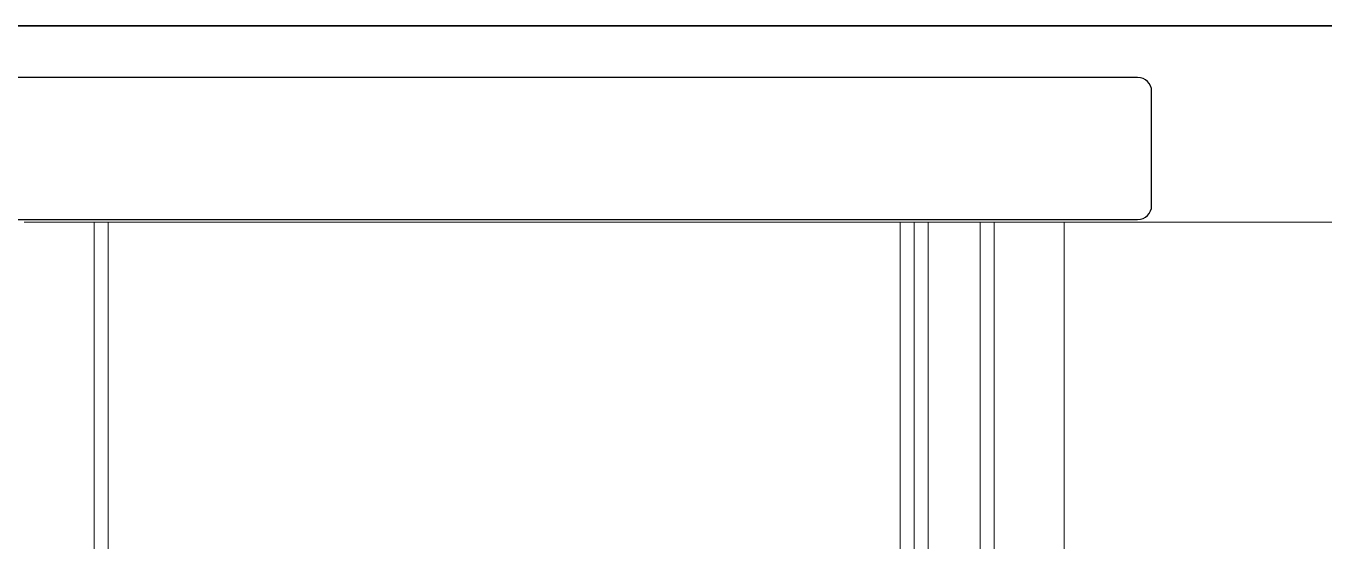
# Model space of a CAD drawing. Extents: x -82 to 113, y -82 to 93.
# Drawn here: x 7.726 to 8.652, y 77.773 to 78.141 of the extents above; entities that cross this region are included whole.
import ezdxf

# ---------------------------------------------------------------- set-up
doc = ezdxf.new("R2010")
doc.units = 0
doc.header["$MEASUREMENT"] = 0
doc.layers.get('0').update_dxf_attribs({"linetype": 'CONTINUOUS'})
for name, color, linetype in [('Ballons', 7, 'CONTINUOUS'), ('DIM', 7, 'CONTINUOUS'), ('INERTIA', 7, 'CONTINUOUS'), ('VENT', 5, 'CONTINUOUS')]:
    doc.layers.add(name, color=color, linetype=linetype)

# ---------------------------------------------------------------- blocks, each defined once
blk = doc.blocks.new('25201 bom')
at = {"color": 7, "linetype": 'Continuous', "lineweight": 15}
for p, q in [((-0.3995, 0.61), (-0.3995, -0.61)), ((-0.3495, 0.61), (-0.3495, -0.61)), ((-0.3395, 0.61), (-0.3395, -0.61)), ((-0.3025, 0.61), (-0.3025, -0.61)), ((-0.2925, 0.61), (-0.2925, -0.61)), ((-0.2825, 0.61), (-0.2825, -0.61)), ((0.2825, 0.61), (0.2825, -0.61)), ((0.2925, 0.61), (0.2925, -0.61)), ((-0.653, -0.61), (-0.3995, -0.61)), ((-0.3995, -0.61), (-0.3495, -0.61)), ((-0.3495, -0.61), (-0.3395, -0.61)), ((-0.3395, -0.61), (-0.3025, -0.61)), ((-0.3025, -0.61), (-0.2925, -0.61)), ((-0.2925, -0.61), (-0.2825, -0.61)), ((-0.2825, -0.61), (0.2825, -0.61)), ((0.2825, -0.61), (0.2925, -0.61)), ((0.2925, -0.61), (0.3425, -0.61))]:
    blk.add_line(p, q, dxfattribs=at)
blk = doc.blocks.new('spacer')
at = {"layer": 'INERTIA', "color": 7, "lineweight": 35}
blk.add_lwpolyline([(-2.59562, 35.89689), (-1.09562, 35.89689), (-1.09562, 37.39689), (-2.59562, 37.39689)], close=True, dxfattribs=at)
blk = doc.blocks.new('3203-2_Sash_Component')
for p, q in [((-0.04873, 1.52908), (-1.2785, 1.52908)), ((-1.2885, 1.51908), (-1.2885, 1.4376)), ((-1.2785, 1.4276), (-0.04871, 1.4276))]:
    blk.add_line(p, q)
for centre, start, end in [((-1.2785, 1.51908), 90, 180), ((-1.2785, 1.4376), 180, 270)]:
    blk.add_arc(centre, 0.01, start, end)
blk = doc.blocks.new('3203_Sash_Assembly')
blk.add_blockref('3203-2_Sash_Component', (2.1005, -0.68591))

msp = doc.modelspace()

# ---------------------------------------------------------------- block references
at = {"layer": 'Ballons', "rotation": 180}
msp.add_blockref('25201 bom', (8.067, 77.39064), dxfattribs=at)
at = {"layer": 'DIM', "rotation": 180}
msp.add_blockref('spacer', (6.22137, 114.03753), dxfattribs=at)
at = {"layer": 'VENT', "rotation": 180}
msp.add_blockref('3203_Sash_Assembly', (9.34094, 78.84561), dxfattribs=at)

doc.saveas('drawing.dxf')
